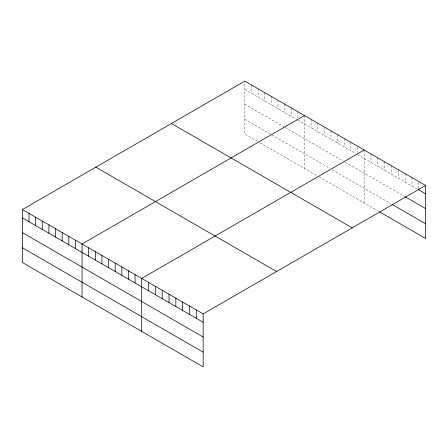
<?xml version="1.0" encoding="UTF-8"?>
<svg xmlns="http://www.w3.org/2000/svg" width="448" height="448" viewBox="0 0 448 448"><rect width="100%" height="100%" fill="white"/><g stroke="black" fill="none" stroke-linecap="round" stroke-linejoin="round"><path stroke-width="0.34" stroke-dasharray="2.24 1.68" d="M244.843 89.51L296.66 119.426M297.864 120.12L355.706 153.513M357.515 154.56L417.066 188.938M244.843 104.222L284.609 127.182M285.214 127.529L343.056 160.922M345.464 162.316L404.544 196.426M244.843 119.381L271.354 134.686M271.958 135.033L329.801 168.426M332.209 169.82L390.886 203.694M257.499 141.394L244.843 134.092L244.843 81.127M259.907 142.789L317.75 176.182M318.954 176.876L378.941 211.506M418.774 182.241L418.774 187.83M411.942 177.598L411.942 185.982M405.115 173.656L405.115 182.039M398.283 169.714L398.283 178.097M391.457 165.771L391.457 174.154M384.63 161.829L384.63 170.212M377.798 157.886L377.798 166.27M370.972 153.944L370.972 162.327M364.146 150.002L364.146 202.966M357.515 147.571L357.515 152.46M350.89 142.346L350.89 150.73M344.26 138.522L344.26 146.905M337.635 134.697L337.635 143.08M331.005 130.866L331.005 139.255M324.374 127.042L324.374 135.425M317.75 123.217L317.75 131.6M311.119 119.386L311.119 127.775M304.494 115.562L304.494 168.526M297.864 111.737L297.864 118.026M291.239 107.912L291.239 116.295M284.609 104.082L284.609 112.47M277.984 100.257L277.984 108.64M271.354 96.432L271.354 104.815M264.729 92.602L264.729 100.99M258.098 88.777L258.098 97.16M251.474 84.952L251.474 93.335"/><path stroke-width="0.67" d="M22.4 209.552L203.157 313.908L203.157 366.873L22.4 262.517L22.4 209.552L244.843 81.127L425.6 185.483L425.6 238.448L379.506 211.837M304.494 115.562L82.051 243.992L82.051 296.957M364.146 150.002L141.697 278.426L141.697 331.391M203.157 313.908L425.6 185.483M425.6 193.866L418.774 189.924L418.774 188.53M405.115 196.75L425.6 208.578M392.028 204.355L425.6 223.737M171.438 123.508L352.195 227.864M95.805 167.171L276.562 271.527M22.4 217.935L203.157 322.297M22.4 232.646L203.157 337.008M22.4 247.806L203.157 352.162M196.325 309.966L196.325 318.354M189.498 306.023L189.498 314.412M182.672 302.081L182.672 310.47M175.84 298.138L175.84 306.527M169.014 294.196L169.014 302.585M162.182 290.254L162.182 298.642M155.355 286.311L155.355 294.7M148.529 282.369L148.529 290.758M135.072 274.602L135.072 282.985M128.442 270.777L128.442 279.16M121.817 266.946L121.817 275.335M115.186 263.122L115.186 271.505M108.562 259.297L108.562 267.68M101.931 255.472L101.931 263.855M95.306 251.642L95.306 260.025M88.676 247.817L88.676 256.2M75.421 240.162L75.421 248.55M68.796 236.337L68.796 244.72M62.166 232.512L62.166 240.895M55.541 228.682L55.541 237.07M48.91 224.857L48.91 233.24M42.286 221.032L42.286 229.415M35.655 217.207L35.655 225.59M29.03 213.377L29.03 221.76"/></g></svg>
